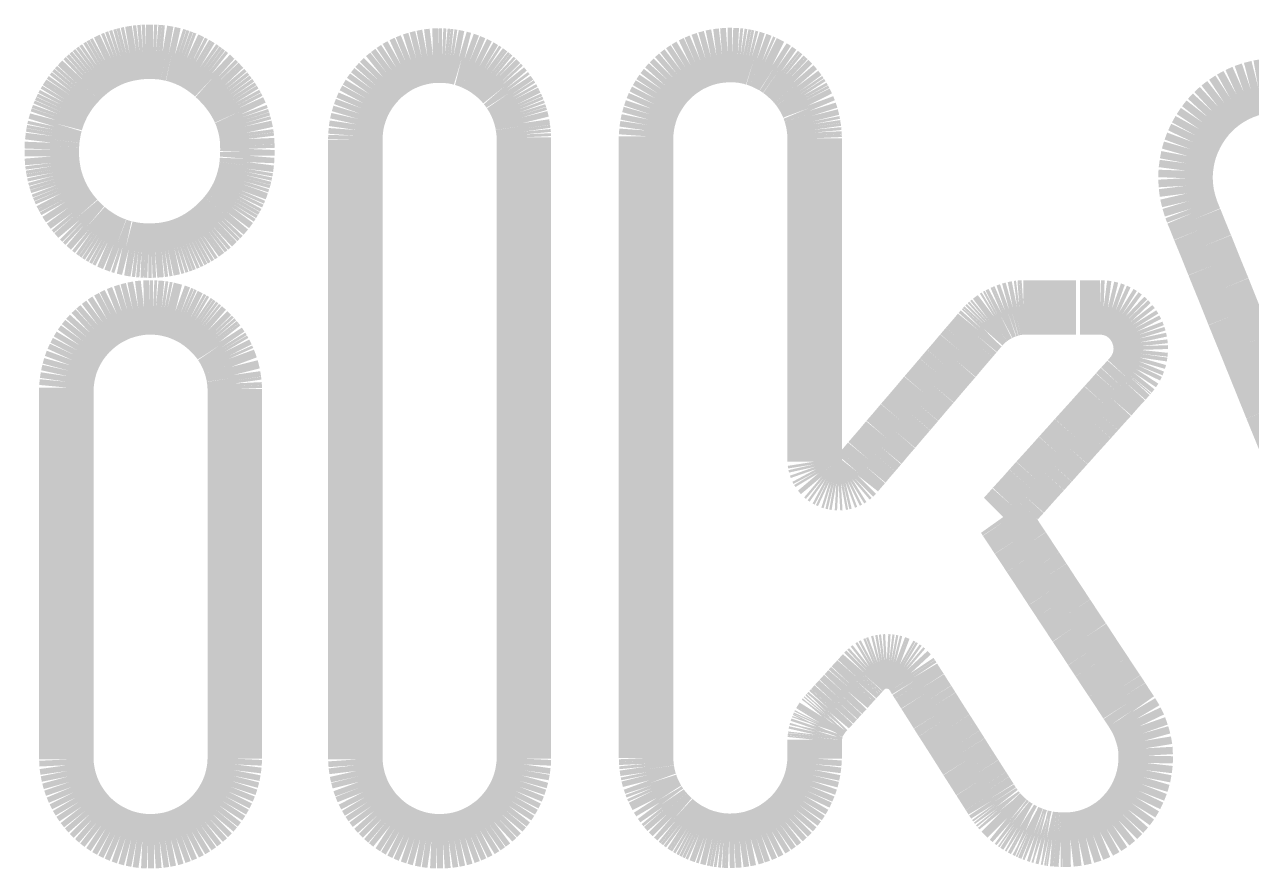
# Model space of a CAD drawing. Extents: x -3.1 to 72.3, y -97.3 to -26.1.
# Drawn here: x 34.05 to 36.339, y -88.451 to -86.877 of the extents above; entities that cross this region are included whole.
import ezdxf

# ---------------------------------------------------------------- set-up
doc = ezdxf.new("R2010")
doc.units = 0
doc.header["$MEASUREMENT"] = 0
doc.layers.add('BG_SILKSCREEN_TOP', color=2, linetype='CONTINUOUS')

msp = doc.modelspace()

# ---------------------------------------------------------------- linework, layer by layer
at = {"layer": 'BG_SILKSCREEN_TOP', "color": 140, "const_width": 0.1016}
for points in [[(34.21811, -86.9397), (34.21253, -86.94199)], [(34.2237, -86.93767), (34.21811, -86.9397)], [(34.22929, -86.93589), (34.2237, -86.93767)], [(34.23488, -86.93437), (34.22929, -86.93589)], [(34.24072, -86.93285), (34.23488, -86.93437)], [(34.24656, -86.93158), (34.24072, -86.93285)], [(34.25266, -86.93056), (34.24656, -86.93158)], [(34.25875, -86.92954), (34.25266, -86.93056)], [(34.26485, -86.92878), (34.25875, -86.92954)], [(34.2712, -86.92827), (34.26485, -86.92878)], [(34.2773, -86.92802), (34.2712, -86.92827)], [(34.2839, -86.92802), (34.2773, -86.92802)], [(34.29, -86.92802), (34.2839, -86.92802)], [(34.29584, -86.92827), (34.29, -86.92802)], [(34.30193, -86.92878), (34.29584, -86.92827)], [(34.30778, -86.92929), (34.30193, -86.92878)], [(34.31362, -86.93031), (34.30778, -86.92929)], [(34.31946, -86.93132), (34.31362, -86.93031)], [(34.32505, -86.93259), (34.31946, -86.93132)], [(34.33089, -86.93386), (34.32505, -86.93259)], [(34.33648, -86.93564), (34.33089, -86.93386)], [(34.34181, -86.93742), (34.33648, -86.93564)], [(34.3474, -86.93945), (34.34181, -86.93742)], [(34.35273, -86.94148), (34.3474, -86.93945)], [(34.35807, -86.94402), (34.35273, -86.94148)], [(34.78123, -86.94123), (34.77133, -86.94428)], [(34.79139, -86.93869), (34.78123, -86.94123)], [(34.80181, -86.93666), (34.79139, -86.93869)], [(34.81222, -86.93539), (34.80181, -86.93666)], [(34.82314, -86.93513), (34.81222, -86.93539)], [(34.82924, -86.93513), (34.82314, -86.93513)], [(34.83483, -86.93539), (34.82924, -86.93513)], [(34.84016, -86.93589), (34.83483, -86.93539)], [(34.84524, -86.9364), (34.84016, -86.93589)], [(34.85057, -86.93716), (34.84524, -86.9364)], [(34.85565, -86.93818), (34.85057, -86.93716)], [(34.86073, -86.9392), (34.85565, -86.93818)], [(34.86581, -86.94072), (34.86073, -86.9392)], [(34.87089, -86.94199), (34.86581, -86.94072)], [(35.32073, -86.94097), (35.31108, -86.94428)], [(35.33089, -86.93818), (35.32073, -86.94097)], [(35.34105, -86.93615), (35.33089, -86.93818)], [(35.35146, -86.93488), (35.34105, -86.93615)], [(35.36213, -86.93412), (35.35146, -86.93488)], [(35.37, -86.93412), (35.36213, -86.93412)], [(35.37534, -86.93437), (35.37, -86.93412)], [(35.38067, -86.93462), (35.37534, -86.93437)], [(35.38601, -86.93513), (35.38067, -86.93462)], [(35.39109, -86.93589), (35.38601, -86.93513)], [(35.39642, -86.93691), (35.39109, -86.93589)], [(35.4015, -86.93793), (35.39642, -86.93691)], [(35.40658, -86.9392), (35.4015, -86.93793)], [(35.41141, -86.94072), (35.40658, -86.9392)], [(35.41649, -86.94224), (35.41141, -86.94072)], [(34.17671, -86.96282), (34.17189, -86.96663)], [(34.18154, -86.95926), (34.17671, -86.96282)], [(34.18636, -86.95596), (34.18154, -86.95926)], [(34.19144, -86.95291), (34.18636, -86.95596)], [(34.19678, -86.94986), (34.19144, -86.95291)], [(34.20186, -86.94707), (34.19678, -86.94986)], [(34.20719, -86.94453), (34.20186, -86.94707)], [(34.21253, -86.94199), (34.20719, -86.94453)], [(34.3634, -86.94656), (34.35807, -86.94402)], [(34.36874, -86.94936), (34.3634, -86.94656)], [(34.37382, -86.9524), (34.36874, -86.94936)], [(34.3789, -86.95545), (34.37382, -86.9524)], [(34.38398, -86.95901), (34.3789, -86.95545)], [(34.3888, -86.96256), (34.38398, -86.95901)], [(34.39388, -86.96637), (34.3888, -86.96256)], [(34.73526, -86.96307), (34.72713, -86.96917)], [(34.74364, -86.95748), (34.73526, -86.96307)], [(34.75253, -86.9524), (34.74364, -86.95748)], [(34.76193, -86.94809), (34.75253, -86.9524)], [(34.77133, -86.94428), (34.76193, -86.94809)], [(34.87572, -86.94377), (34.87089, -86.94199)], [(34.88055, -86.94555), (34.87572, -86.94377)], [(34.88537, -86.94758), (34.88055, -86.94555)], [(34.8902, -86.94961), (34.88537, -86.94758)], [(34.89477, -86.9519), (34.8902, -86.94961)], [(34.89934, -86.95418), (34.89477, -86.9519)], [(34.90366, -86.95672), (34.89934, -86.95418)], [(34.90798, -86.95926), (34.90366, -86.95672)], [(34.9123, -86.96206), (34.90798, -86.95926)], [(34.91636, -86.9651), (34.9123, -86.96206)], [(35.27526, -86.96358), (35.26739, -86.96968)], [(35.28364, -86.95799), (35.27526, -86.96358)], [(35.29253, -86.95266), (35.28364, -86.95799)], [(35.30168, -86.94834), (35.29253, -86.95266)], [(35.31108, -86.94428), (35.30168, -86.94834)], [(35.42131, -86.94402), (35.41649, -86.94224)], [(35.42614, -86.9458), (35.42131, -86.94402)], [(35.43071, -86.94783), (35.42614, -86.9458)], [(35.43528, -86.95012), (35.43071, -86.94783)], [(35.43985, -86.9524), (35.43528, -86.95012)], [(35.44443, -86.95469), (35.43985, -86.9524)], [(35.44874, -86.95748), (35.44443, -86.95469)], [(35.45281, -86.96002), (35.44874, -86.95748)], [(35.45713, -86.96307), (35.45281, -86.96002)], [(35.46119, -86.96587), (35.45713, -86.96307)], [(34.1536, -86.98365), (34.14928, -86.98822)], [(34.15792, -86.97907), (34.1536, -86.98365)], [(34.16249, -86.97476), (34.15792, -86.97907)], [(34.16706, -86.97069), (34.16249, -86.97476)], [(34.17189, -86.96663), (34.16706, -86.97069)], [(34.39871, -86.97018), (34.39388, -86.96637)], [(34.40328, -86.9745), (34.39871, -86.97018)], [(34.40811, -86.97882), (34.40328, -86.9745)], [(34.41268, -86.98339), (34.40811, -86.97882)], [(34.41725, -86.98822), (34.41268, -86.98339)], [(34.71214, -86.98263), (34.70529, -86.99025)], [(34.71926, -86.97552), (34.71214, -86.98263)], [(34.72713, -86.96917), (34.71926, -86.97552)], [(34.92042, -86.96815), (34.91636, -86.9651)], [(34.92423, -86.9712), (34.92042, -86.96815)], [(34.9283, -86.9745), (34.92423, -86.9712)], [(34.93185, -86.9778), (34.9283, -86.9745)], [(34.93541, -86.98136), (34.93185, -86.9778)], [(34.93897, -86.98492), (34.93541, -86.98136)], [(34.94252, -86.98873), (34.93897, -86.98492)], [(35.25266, -86.98339), (35.2458, -86.99101)], [(35.25977, -86.97628), (35.25266, -86.98339)], [(35.26739, -86.96968), (35.25977, -86.97628)], [(35.465, -86.96891), (35.46119, -86.96587)], [(35.46906, -86.97222), (35.465, -86.96891)], [(35.47262, -86.97552), (35.46906, -86.97222)], [(35.47643, -86.97907), (35.47262, -86.97552)], [(35.47999, -86.98263), (35.47643, -86.97907)], [(35.48354, -86.98619), (35.47999, -86.98263)], [(35.48684, -86.99), (35.48354, -86.98619)], [(34.13379, -87.00752), (34.13048, -87.0126)], [(34.13734, -87.00244), (34.13379, -87.00752)], [(34.14115, -86.99762), (34.13734, -87.00244)], [(34.14522, -86.99279), (34.14115, -86.99762)], [(34.14928, -86.98822), (34.14522, -86.99279)], [(34.42157, -86.99279), (34.41725, -86.98822)], [(34.42589, -86.99787), (34.42157, -86.99279)], [(34.4297, -87.0027), (34.42589, -86.99787)], [(34.43351, -87.00778), (34.4297, -87.0027)], [(34.43706, -87.01286), (34.43351, -87.00778)], [(34.69309, -87.00625), (34.68776, -87.01514)], [(34.69894, -86.99812), (34.69309, -87.00625)], [(34.70529, -86.99025), (34.69894, -86.99812)], [(34.94557, -86.99254), (34.94252, -86.98873)], [(34.94887, -86.99635), (34.94557, -86.99254)], [(34.95192, -87.00041), (34.94887, -86.99635)], [(34.95471, -87.00473), (34.95192, -87.00041)], [(34.95751, -87.00879), (34.95471, -87.00473)], [(34.9603, -87.01311), (34.95751, -87.00879)], [(35.23411, -87.00727), (35.22878, -87.01616)], [(35.2397, -86.99889), (35.23411, -87.00727)], [(35.2458, -86.99101), (35.2397, -86.99889)], [(35.49015, -86.99381), (35.48684, -86.99)], [(35.49319, -86.99787), (35.49015, -86.99381)], [(35.49624, -87.00193), (35.49319, -86.99787)], [(35.49904, -87.006), (35.49624, -87.00193)], [(35.50183, -87.01032), (35.49904, -87.006)], [(35.50437, -87.01489), (35.50183, -87.01032)], [(36.31133, -87.00828), (36.29939, -87.01489)], [(36.32428, -87.00244), (36.31133, -87.00828)], [(36.33749, -86.99787), (36.32428, -87.00244)], [(36.35146, -86.99431), (36.33749, -86.99787)], [(36.36594, -86.99177), (36.35146, -86.99431)], [(36.38067, -86.9905), (36.36594, -86.99177)], [(36.39007, -86.9905), (36.38067, -86.9905)], [(34.12134, -87.0281), (34.1188, -87.03343)], [(34.12413, -87.02276), (34.12134, -87.0281)], [(34.12718, -87.01768), (34.12413, -87.02276)], [(34.13048, -87.0126), (34.12718, -87.01768)], [(34.44036, -87.01794), (34.43706, -87.01286)], [(34.44367, -87.02327), (34.44036, -87.01794)], [(34.44646, -87.02835), (34.44367, -87.02327)], [(34.44925, -87.03368), (34.44646, -87.02835)], [(34.68293, -87.02403), (34.67887, -87.03343)], [(34.68776, -87.01514), (34.68293, -87.02403)], [(34.96284, -87.01768), (34.9603, -87.01311)], [(34.96513, -87.02225), (34.96284, -87.01768)], [(34.96741, -87.02683), (34.96513, -87.02225)], [(34.96945, -87.0314), (34.96741, -87.02683)], [(34.97148, -87.03622), (34.96945, -87.0314)], [(35.22421, -87.02505), (35.22014, -87.03445)], [(35.22878, -87.01616), (35.22421, -87.02505)], [(35.50666, -87.01921), (35.50437, -87.01489)], [(35.50894, -87.02378), (35.50666, -87.01921)], [(35.51123, -87.02835), (35.50894, -87.02378)], [(35.51301, -87.03318), (35.51123, -87.02835)], [(35.51504, -87.038), (35.51301, -87.03318)], [(36.27704, -87.03089), (36.26688, -87.04029)], [(36.28771, -87.02251), (36.27704, -87.03089)], [(36.29939, -87.01489), (36.28771, -87.02251)], [(34.10991, -87.05578), (34.10839, -87.06162)], [(34.11194, -87.04994), (34.10991, -87.05578)], [(34.11397, -87.04435), (34.11194, -87.04994)], [(34.11626, -87.03902), (34.11397, -87.04435)], [(34.1188, -87.03343), (34.11626, -87.03902)], [(34.45179, -87.03927), (34.44925, -87.03368)], [(34.45433, -87.04461), (34.45179, -87.03927)], [(34.45637, -87.05019), (34.45433, -87.04461)], [(34.45814, -87.05578), (34.45637, -87.05019)], [(34.45992, -87.06162), (34.45814, -87.05578)], [(34.67227, -87.05324), (34.66998, -87.0634)], [(34.67531, -87.04308), (34.67227, -87.05324)], [(34.67887, -87.03343), (34.67531, -87.04308)], [(34.97326, -87.04105), (34.97148, -87.03622)], [(34.97478, -87.04588), (34.97326, -87.04105)], [(34.9763, -87.05096), (34.97478, -87.04588)], [(34.97757, -87.05604), (34.9763, -87.05096)], [(34.97884, -87.06112), (34.97757, -87.05604)], [(35.21405, -87.05426), (35.21202, -87.06442)], [(35.21684, -87.04435), (35.21405, -87.05426)], [(35.22014, -87.03445), (35.21684, -87.04435)], [(35.51656, -87.04283), (35.51504, -87.038)], [(35.51809, -87.04765), (35.51656, -87.04283)], [(35.51936, -87.05273), (35.51809, -87.04765)], [(35.52063, -87.05781), (35.51936, -87.05273)], [(36.25773, -87.05019), (36.24935, -87.06086)], [(36.26688, -87.04029), (36.25773, -87.05019)], [(34.10534, -87.07331), (34.10432, -87.07915)], [(34.10661, -87.06747), (34.10534, -87.07331)], [(34.10839, -87.06162), (34.10661, -87.06747)], [(34.46145, -87.06721), (34.45992, -87.06162)], [(34.46272, -87.07305), (34.46145, -87.06721)], [(34.46399, -87.0789), (34.46272, -87.07305)], [(34.46475, -87.08474), (34.46399, -87.0789)], [(34.66846, -87.07382), (34.66769, -87.08448)], [(34.66998, -87.0634), (34.66846, -87.07382)], [(34.97961, -87.06645), (34.97884, -87.06112)], [(34.98037, -87.07153), (34.97961, -87.06645)], [(34.98113, -87.07686), (34.98037, -87.07153)], [(34.98164, -87.0822), (34.98113, -87.07686)], [(35.21049, -87.07483), (35.20973, -87.0855)], [(35.21202, -87.06442), (35.21049, -87.07483)], [(35.52164, -87.06289), (35.52063, -87.05781)], [(35.5224, -87.06797), (35.52164, -87.06289)], [(35.52317, -87.07331), (35.5224, -87.06797)], [(35.52367, -87.07864), (35.52317, -87.07331)], [(35.52393, -87.08398), (35.52367, -87.07864)], [(36.24173, -87.07229), (36.23513, -87.08423)], [(36.24935, -87.06086), (36.24173, -87.07229)], [(34.10178, -87.09769), (34.10153, -87.10404)], [(34.10254, -87.0916), (34.10178, -87.09769)], [(34.10331, -87.08525), (34.10254, -87.0916)], [(34.10432, -87.07915), (34.10331, -87.08525)], [(34.46551, -87.09083), (34.46475, -87.08474)], [(34.46576, -87.09668), (34.46551, -87.09083)], [(34.46602, -87.10277), (34.46576, -87.09668)], [(34.66769, -87.08448), (34.66744, -87.09261)], [(34.66744, -87.09261), (34.66744, -87.10201)], [(34.66744, -87.10201), (34.66744, -87.12182)], [(34.98189, -87.08753), (34.98164, -87.0822)], [(34.98189, -87.09236), (34.98189, -87.08753)], [(34.98189, -87.09998), (34.98189, -87.09236)], [(34.98189, -87.11852), (34.98189, -87.09998)], [(35.20973, -87.0855), (35.20973, -87.09261)], [(35.20973, -87.09261), (35.20973, -87.10379)], [(35.52418, -87.08931), (35.52393, -87.08398)], [(35.52418, -87.09261), (35.52418, -87.08931)], [(35.52418, -87.09947), (35.52418, -87.09261)], [(35.52418, -87.11166), (35.52418, -87.09947)], [(36.22929, -87.09642), (36.22446, -87.10938)], [(36.23513, -87.08423), (36.22929, -87.09642)], [(34.10153, -87.10404), (34.10127, -87.11039)], [(34.10127, -87.11039), (34.10127, -87.11674)], [(34.10127, -87.11674), (34.10127, -87.12309)], [(34.10127, -87.12309), (34.10178, -87.12919)], [(34.46551, -87.12766), (34.46602, -87.12157)], [(34.46627, -87.10912), (34.46602, -87.10277)], [(34.46602, -87.11522), (34.46627, -87.10912)], [(34.46602, -87.12157), (34.46602, -87.11522)], [(34.66744, -87.12182), (34.66744, -87.15179)], [(34.98189, -87.14697), (34.98189, -87.11852)], [(35.20973, -87.10379), (35.20973, -87.12563)], [(35.52418, -87.12868), (35.52418, -87.11166)], [(36.22065, -87.12258), (36.21811, -87.13605)], [(36.22446, -87.10938), (36.22065, -87.12258)], [(34.10178, -87.12919), (34.10229, -87.13528)], [(34.10229, -87.13528), (34.10305, -87.14138)], [(34.10305, -87.14138), (34.10407, -87.14748)], [(34.10407, -87.14748), (34.10508, -87.15332)], [(34.46272, -87.15179), (34.46373, -87.14595)], [(34.46373, -87.14595), (34.46449, -87.13986)], [(34.46449, -87.13986), (34.46526, -87.13376)], [(34.46526, -87.13376), (34.46551, -87.12766)], [(34.98189, -87.18431), (34.98189, -87.14697)], [(35.20973, -87.12563), (35.20973, -87.15687)], [(35.52418, -87.15002), (35.52418, -87.12868)], [(36.21811, -87.13605), (36.21633, -87.14976)], [(34.10508, -87.15332), (34.10635, -87.15916)], [(34.10635, -87.15916), (34.10788, -87.16475)], [(34.10788, -87.16475), (34.10966, -87.17059)], [(34.10966, -87.17059), (34.11143, -87.17618)], [(34.45662, -87.17465), (34.4584, -87.16907)], [(34.4584, -87.16907), (34.45992, -87.16348)], [(34.45992, -87.16348), (34.46145, -87.15764)], [(34.46145, -87.15764), (34.46272, -87.15179)], [(34.66744, -87.15179), (34.66744, -87.1904)], [(35.20973, -87.15687), (35.20973, -87.19675)], [(35.52418, -87.17542), (35.52418, -87.15002)], [(36.21633, -87.14976), (36.21582, -87.16373)], [(36.21582, -87.16373), (36.21659, -87.17796)], [(34.11143, -87.17618), (34.11347, -87.18151)], [(34.11347, -87.18151), (34.11575, -87.1871)], [(34.11575, -87.1871), (34.11804, -87.19243)], [(34.11804, -87.19243), (34.12083, -87.19777)], [(34.44773, -87.1965), (34.45027, -87.19116)], [(34.45027, -87.19116), (34.45256, -87.18583)], [(34.45256, -87.18583), (34.45459, -87.18024)], [(34.45459, -87.18024), (34.45662, -87.17465)], [(34.66744, -87.1904), (34.66744, -87.23663)], [(34.98189, -87.22952), (34.98189, -87.18431)], [(35.52418, -87.20386), (35.52418, -87.17542)], [(36.21659, -87.17796), (36.21836, -87.19218)], [(36.21836, -87.19218), (36.22167, -87.2064)], [(34.12083, -87.19777), (34.12363, -87.2031)], [(34.12363, -87.2031), (34.12642, -87.20818)], [(34.12642, -87.20818), (34.12972, -87.21326)], [(34.12972, -87.21326), (34.13302, -87.21834)], [(34.43554, -87.21707), (34.43884, -87.21199)], [(34.43884, -87.21199), (34.44189, -87.20691)], [(34.44189, -87.20691), (34.44494, -87.20158)], [(34.44494, -87.20158), (34.44773, -87.1965)], [(35.20973, -87.19675), (35.20973, -87.24425)], [(35.52418, -87.23511), (35.52418, -87.20386)], [(36.22167, -87.2064), (36.22598, -87.22063)], [(34.13302, -87.21834), (34.13658, -87.22317)], [(34.13658, -87.22317), (34.14014, -87.22799)], [(34.14014, -87.22799), (34.1442, -87.23282)], [(34.1442, -87.23282), (34.14826, -87.23739)], [(34.14826, -87.23739), (34.15233, -87.24222)], [(34.41598, -87.24095), (34.4203, -87.23638)], [(34.4203, -87.23638), (34.42436, -87.23155)], [(34.42436, -87.23155), (34.42843, -87.22672)], [(34.42843, -87.22672), (34.43198, -87.2219)], [(34.43198, -87.2219), (34.43554, -87.21707)], [(34.66744, -87.23663), (34.66744, -87.28972)], [(34.98189, -87.28184), (34.98189, -87.22952)], [(35.52418, -87.26889), (35.52418, -87.23511)], [(36.22598, -87.22063), (36.22903, -87.22876)], [(36.22903, -87.22876), (36.2336, -87.23968)], [(34.15233, -87.24222), (34.1569, -87.24679)], [(34.1569, -87.24679), (34.16147, -87.25111)], [(34.16147, -87.25111), (34.1663, -87.25517)], [(34.1663, -87.25517), (34.17087, -87.25924)], [(34.17087, -87.25924), (34.1757, -87.26305)], [(34.38779, -87.26559), (34.39261, -87.26203)], [(34.39261, -87.26203), (34.39744, -87.25822)], [(34.39744, -87.25822), (34.40226, -87.25416)], [(34.40226, -87.25416), (34.40684, -87.24984)], [(34.40684, -87.24984), (34.41141, -87.24552)], [(34.41141, -87.24552), (34.41598, -87.24095)], [(35.20973, -87.24425), (35.20973, -87.2981)], [(36.2336, -87.23968), (36.24173, -87.26)], [(36.24173, -87.26), (36.25367, -87.28895)], [(34.1757, -87.26305), (34.18078, -87.2666)], [(34.18078, -87.2666), (34.1856, -87.2699)], [(34.1856, -87.2699), (34.19068, -87.27321)], [(34.19068, -87.27321), (34.19576, -87.27625)], [(34.19576, -87.27625), (34.20084, -87.27905)], [(34.20084, -87.27905), (34.20618, -87.28184)], [(34.20618, -87.28184), (34.21151, -87.28413)], [(34.21151, -87.28413), (34.21684, -87.28641)], [(34.35172, -87.28591), (34.35705, -87.28362)], [(34.35705, -87.28362), (34.36239, -87.28108)], [(34.36239, -87.28108), (34.36772, -87.27829)], [(34.36772, -87.27829), (34.3728, -87.27549)], [(34.3728, -87.27549), (34.37788, -87.27244)], [(34.37788, -87.27244), (34.38296, -87.26914)], [(34.38296, -87.26914), (34.38779, -87.26559)], [(34.98189, -87.34001), (34.98189, -87.28184)], [(35.52418, -87.30419), (35.52418, -87.26889)], [(34.21684, -87.28641), (34.22243, -87.28845)], [(34.22243, -87.28845), (34.22777, -87.29048)], [(34.22777, -87.29048), (34.23335, -87.29226)], [(34.23335, -87.29226), (34.2392, -87.29353)], [(34.2392, -87.29353), (34.24504, -87.29505)], [(34.24504, -87.29505), (34.25088, -87.29607)], [(34.25088, -87.29607), (34.25672, -87.29708)], [(34.25672, -87.29708), (34.26282, -87.29784)], [(34.26282, -87.29784), (34.26891, -87.29835)], [(34.26891, -87.29835), (34.27501, -87.29861)], [(34.27501, -87.29861), (34.28136, -87.29886)], [(34.28136, -87.29886), (34.28746, -87.29886)], [(34.28746, -87.29886), (34.29381, -87.29861)], [(34.29381, -87.29861), (34.2999, -87.2981)], [(34.2999, -87.2981), (34.306, -87.29759)], [(34.306, -87.29759), (34.31209, -87.29683)], [(34.31209, -87.29683), (34.31794, -87.29581)], [(34.31794, -87.29581), (34.32378, -87.29454)], [(34.32378, -87.29454), (34.32962, -87.29327)], [(34.32962, -87.29327), (34.33521, -87.29175)], [(34.33521, -87.29175), (34.3408, -87.28997)], [(34.3408, -87.28997), (34.34638, -87.28794)], [(34.34638, -87.28794), (34.35172, -87.28591)], [(34.66744, -87.28972), (34.66744, -87.34864)], [(35.20973, -87.2981), (35.20973, -87.35779)], [(35.52418, -87.34052), (35.52418, -87.30419)], [(36.25367, -87.28895), (36.2684, -87.32578)], [(36.2684, -87.32578), (36.28618, -87.36922)], [(34.66744, -87.34864), (34.66744, -87.4124)], [(34.98189, -87.403), (34.98189, -87.34001)], [(35.52418, -87.37785), (35.52418, -87.34052)], [(35.20973, -87.35779), (35.20973, -87.42154)], [(36.28618, -87.36922), (36.30599, -87.41875)], [(35.52418, -87.41519), (35.52418, -87.37785)], [(34.21354, -87.4223), (34.20465, -87.42713)], [(34.22269, -87.41773), (34.21354, -87.4223)], [(34.23234, -87.41392), (34.22269, -87.41773)], [(34.24224, -87.41087), (34.23234, -87.41392)], [(34.25215, -87.40833), (34.24224, -87.41087)], [(34.26256, -87.4063), (34.25215, -87.40833)], [(34.27323, -87.40503), (34.26256, -87.4063)], [(34.2839, -87.40478), (34.27323, -87.40503)], [(34.29025, -87.40478), (34.2839, -87.40478)], [(34.29558, -87.40503), (34.29025, -87.40478)], [(34.30092, -87.40554), (34.29558, -87.40503)], [(34.30625, -87.40605), (34.30092, -87.40554)], [(34.31159, -87.40681), (34.30625, -87.40605)], [(34.31667, -87.40783), (34.31159, -87.40681)], [(34.32175, -87.4091), (34.31667, -87.40783)], [(34.32683, -87.41037), (34.32175, -87.4091)], [(34.33191, -87.41164), (34.32683, -87.41037)], [(34.33673, -87.41341), (34.33191, -87.41164)], [(34.34156, -87.41519), (34.33673, -87.41341)], [(34.34638, -87.41722), (34.34156, -87.41519)], [(34.35096, -87.41926), (34.34638, -87.41722)], [(34.35553, -87.42154), (34.35096, -87.41926)], [(34.3601, -87.42383), (34.35553, -87.42154)], [(34.66744, -87.4124), (34.66744, -87.47945)], [(34.98189, -87.4698), (34.98189, -87.403)], [(35.20973, -87.42154), (35.20973, -87.48911)], [(35.52418, -87.45228), (35.52418, -87.41519)], [(35.85895, -87.4223), (35.85591, -87.42459)], [(35.86226, -87.42027), (35.85895, -87.4223)], [(35.86556, -87.41849), (35.86226, -87.42027)], [(35.86911, -87.41672), (35.86556, -87.41849)], [(35.87242, -87.41494), (35.86911, -87.41672)], [(35.87597, -87.41341), (35.87242, -87.41494)], [(35.87953, -87.41189), (35.87597, -87.41341)], [(35.88334, -87.41062), (35.87953, -87.41189)], [(35.88689, -87.40935), (35.88334, -87.41062)], [(35.8907, -87.40833), (35.88689, -87.40935)], [(35.88893, -87.41011), (35.8874, -87.40808)], [(35.89426, -87.40732), (35.8907, -87.40833)], [(35.89807, -87.40656), (35.89426, -87.40732)], [(35.90188, -87.40579), (35.89807, -87.40656)], [(35.90594, -87.40529), (35.90188, -87.40579)], [(35.90975, -87.40503), (35.90594, -87.40529)], [(35.91356, -87.40478), (35.90975, -87.40503)], [(35.91737, -87.40478), (35.91356, -87.40478)], [(35.91864, -87.40478), (35.91737, -87.40478)], [(35.92042, -87.40478), (35.91864, -87.40478)], [(35.92347, -87.40478), (35.92042, -87.40478)], [(35.92753, -87.40478), (35.92347, -87.40478)], [(35.93261, -87.40478), (35.92753, -87.40478)], [(35.93871, -87.40478), (35.93261, -87.40478)], [(35.94531, -87.40478), (35.93871, -87.40478)], [(35.95268, -87.40478), (35.94531, -87.40478)], [(35.96055, -87.40478), (35.95268, -87.40478)], [(35.96868, -87.40478), (35.96055, -87.40478)], [(35.97732, -87.40478), (35.96868, -87.40478)], [(35.98595, -87.40478), (35.97732, -87.40478)], [(35.99459, -87.40478), (35.98595, -87.40478)], [(36.00297, -87.40478), (35.99459, -87.40478)], [(36.01135, -87.40478), (36.00297, -87.40478)], [(36.02685, -87.40478), (36.01923, -87.40478)], [(36.03371, -87.40478), (36.02685, -87.40478)], [(36.04006, -87.40478), (36.03371, -87.40478)], [(36.04539, -87.40478), (36.04006, -87.40478)], [(36.04971, -87.40478), (36.04539, -87.40478)], [(36.05326, -87.40478), (36.04971, -87.40478)], [(36.0553, -87.40478), (36.05326, -87.40478)], [(36.05631, -87.40478), (36.0553, -87.40478)], [(36.06317, -87.40503), (36.05631, -87.40478)], [(36.07104, -87.40605), (36.06317, -87.40503)], [(36.07841, -87.40783), (36.07104, -87.40605)], [(36.08552, -87.41037), (36.07841, -87.40783)], [(36.09213, -87.41341), (36.08552, -87.41037)], [(36.09822, -87.41722), (36.09213, -87.41341)], [(36.10406, -87.42154), (36.09822, -87.41722)], [(36.10914, -87.42637), (36.10406, -87.42154)], [(36.30599, -87.41875), (36.32809, -87.47285)], [(34.18789, -87.43881), (34.18027, -87.44542)], [(34.19602, -87.43272), (34.18789, -87.43881)], [(34.20465, -87.42713), (34.19602, -87.43272)], [(34.36467, -87.42637), (34.3601, -87.42383)], [(34.36899, -87.42891), (34.36467, -87.42637)], [(34.37305, -87.4317), (34.36899, -87.42891)], [(34.37737, -87.43475), (34.37305, -87.4317)], [(34.38144, -87.4378), (34.37737, -87.43475)], [(34.38525, -87.44085), (34.38144, -87.4378)], [(34.38906, -87.44415), (34.38525, -87.44085)], [(34.39287, -87.44745), (34.38906, -87.44415)], [(35.83482, -87.44389), (35.83076, -87.44847)], [(35.8366, -87.44212), (35.83482, -87.44389)], [(35.83863, -87.43983), (35.8366, -87.44212)], [(35.84117, -87.43704), (35.83863, -87.43983)], [(35.84397, -87.43424), (35.84117, -87.43704)], [(35.84676, -87.4317), (35.84397, -87.43424)], [(35.84981, -87.42916), (35.84676, -87.4317)], [(35.85286, -87.42688), (35.84981, -87.42916)], [(35.85591, -87.42459), (35.85286, -87.42688)], [(36.11397, -87.43145), (36.10914, -87.42637)], [(36.11829, -87.43704), (36.11397, -87.43145)], [(36.1221, -87.44313), (36.11829, -87.43704)], [(36.1254, -87.44948), (36.1221, -87.44313)], [(34.15969, -87.46777), (34.15385, -87.4759)], [(34.16604, -87.4599), (34.15969, -87.46777)], [(34.1729, -87.45228), (34.16604, -87.4599)], [(34.18027, -87.44542), (34.1729, -87.45228)], [(34.39642, -87.45101), (34.39287, -87.44745)], [(34.39998, -87.45456), (34.39642, -87.45101)], [(34.40353, -87.45837), (34.39998, -87.45456)], [(34.40684, -87.46218), (34.40353, -87.45837)], [(34.41014, -87.46625), (34.40684, -87.46218)], [(34.41319, -87.47006), (34.41014, -87.46625)], [(35.52418, -87.48834), (35.52418, -87.45228)], [(35.8173, -87.46447), (35.8079, -87.47539)], [(35.82492, -87.45558), (35.8173, -87.46447)], [(35.83076, -87.44847), (35.82492, -87.45558)], [(36.12794, -87.45609), (36.1254, -87.44948)], [(36.12997, -87.46269), (36.12794, -87.45609)], [(36.1315, -87.4698), (36.12997, -87.46269)], [(34.14852, -87.48479), (34.14395, -87.49368)], [(34.15385, -87.4759), (34.14852, -87.48479)], [(34.41598, -87.47437), (34.41319, -87.47006)], [(34.41877, -87.47844), (34.41598, -87.47437)], [(34.42157, -87.48301), (34.41877, -87.47844)], [(34.42411, -87.48733), (34.42157, -87.48301)], [(34.42639, -87.4919), (34.42411, -87.48733)], [(34.66744, -87.47945), (34.66744, -87.54956)], [(34.98189, -87.5394), (34.98189, -87.4698)], [(35.20973, -87.48911), (35.20973, -87.55921)], [(35.52418, -87.52314), (35.52418, -87.48834)], [(35.79723, -87.48784), (35.78555, -87.50181)], [(35.8079, -87.47539), (35.79723, -87.48784)], [(36.13226, -87.47691), (36.1315, -87.4698)], [(36.13175, -87.49114), (36.13251, -87.48403)], [(36.13251, -87.48403), (36.13226, -87.47691)], [(36.32809, -87.47285), (36.35171, -87.53127)], [(34.13607, -87.51273), (34.13328, -87.52289)], [(34.13963, -87.50308), (34.13607, -87.51273)], [(34.14395, -87.49368), (34.13963, -87.50308)], [(34.42868, -87.49647), (34.42639, -87.4919)], [(34.43071, -87.50104), (34.42868, -87.49647)], [(34.43249, -87.50587), (34.43071, -87.50104)], [(34.43427, -87.5107), (34.43249, -87.50587)], [(34.43605, -87.51552), (34.43427, -87.5107)], [(35.78555, -87.50181), (35.77259, -87.51679)], [(36.12261, -87.51908), (36.12591, -87.51222)], [(36.12591, -87.51222), (36.1287, -87.50536)], [(36.1287, -87.50536), (36.13073, -87.49825)], [(36.13073, -87.49825), (36.13175, -87.49114)], [(34.13099, -87.53305), (34.12947, -87.54346)], [(34.13328, -87.52289), (34.13099, -87.53305)], [(34.43732, -87.5206), (34.43605, -87.51552)], [(34.43859, -87.52568), (34.43732, -87.5206)], [(34.43986, -87.53076), (34.43859, -87.52568)], [(34.44062, -87.5361), (34.43986, -87.53076)], [(34.44138, -87.54118), (34.44062, -87.5361)], [(35.52418, -87.55616), (35.52418, -87.52314)], [(35.75888, -87.53279), (35.74491, -87.5493)], [(35.77259, -87.51679), (35.75888, -87.53279)], [(36.10838, -87.53737), (36.11168, -87.53381)], [(36.11168, -87.53381), (36.11321, -87.53203)], [(36.11321, -87.53203), (36.11829, -87.52568)], [(36.11829, -87.52568), (36.12261, -87.51908)], [(36.35171, -87.53127), (36.37661, -87.59299)], [(34.12947, -87.54346), (34.12845, -87.55413)], [(34.12845, -87.55413), (34.12845, -87.56226)], [(34.44214, -87.54651), (34.44138, -87.54118)], [(34.4424, -87.55184), (34.44214, -87.54651)], [(34.44265, -87.55718), (34.4424, -87.55184)], [(34.44265, -87.562), (34.44265, -87.55718)], [(34.66744, -87.54956), (34.66744, -87.62119)], [(34.98189, -87.61103), (34.98189, -87.5394)], [(35.20973, -87.55921), (35.20973, -87.63058)], [(35.52418, -87.58639), (35.52418, -87.55616)], [(35.74491, -87.5493), (35.73018, -87.56632)], [(36.08679, -87.56124), (36.09568, -87.55134)], [(36.09568, -87.55134), (36.10305, -87.54346)], [(36.10305, -87.54346), (36.10838, -87.53737)], [(34.12845, -87.56226), (34.12845, -87.56759)], [(34.12845, -87.56759), (34.12845, -87.57953)], [(34.12845, -87.57953), (34.12845, -87.59706)], [(34.44265, -87.56632), (34.44265, -87.562)], [(34.44265, -87.5775), (34.44265, -87.56632)], [(34.44265, -87.59426), (34.44265, -87.5775)], [(35.73018, -87.56632), (35.7157, -87.58359)], [(36.06495, -87.58563), (36.07663, -87.57293)], [(36.07663, -87.57293), (36.08679, -87.56124)], [(34.12845, -87.59706), (34.12845, -87.61992)], [(34.44265, -87.61636), (34.44265, -87.59426)], [(35.52418, -87.61382), (35.52418, -87.58639)], [(35.70097, -87.60087), (35.68649, -87.61763)], [(35.7157, -87.58359), (35.70097, -87.60087)], [(36.03879, -87.61484), (36.05225, -87.59985)], [(36.05225, -87.59985), (36.06495, -87.58563)], [(36.37661, -87.59299), (36.40251, -87.65649)], [(34.12845, -87.61992), (34.12845, -87.64735)], [(34.44265, -87.64328), (34.44265, -87.61636)], [(34.66744, -87.62119), (34.66744, -87.69358)], [(34.98189, -87.68316), (34.98189, -87.61103)], [(35.52418, -87.63795), (35.52418, -87.61382)], [(35.68649, -87.61763), (35.67277, -87.63389)], [(36.02456, -87.63058), (36.03879, -87.61484)], [(34.12845, -87.64735), (34.12845, -87.67884)], [(34.44265, -87.67402), (34.44265, -87.64328)], [(35.20973, -87.63058), (35.20973, -87.70272)], [(35.52418, -87.65802), (35.52418, -87.63795)], [(35.65931, -87.64938), (35.64712, -87.66411)], [(35.67277, -87.63389), (35.65931, -87.64938)], [(35.99535, -87.6631), (36.01008, -87.64659)], [(36.01008, -87.64659), (36.02456, -87.63058)], [(34.44265, -87.70856), (34.44265, -87.67402)], [(35.52418, -87.67326), (35.52418, -87.65802)], [(35.52418, -87.68367), (35.52418, -87.67326)], [(35.64712, -87.66411), (35.63569, -87.67732)], [(35.98037, -87.67961), (35.99535, -87.6631)], [(34.12845, -87.67884), (34.12845, -87.71364)], [(34.66744, -87.69358), (34.66744, -87.76546)], [(34.98189, -87.7553), (34.98189, -87.68316)], [(35.52418, -87.6885), (35.52418, -87.68367)], [(35.52418, -87.69231), (35.52418, -87.6885)], [(35.52494, -87.69713), (35.52418, -87.69231)], [(35.62553, -87.689), (35.61715, -87.69916)], [(35.63569, -87.67732), (35.62553, -87.689)], [(35.95166, -87.71161), (35.96589, -87.69586)], [(35.96589, -87.69586), (35.98037, -87.67961)], [(34.12845, -87.71364), (34.12845, -87.75123)], [(34.44265, -87.7459), (34.44265, -87.70856)], [(35.20973, -87.70272), (35.20973, -87.77409)], [(35.52596, -87.7017), (35.52494, -87.69713)], [(35.52748, -87.70602), (35.52596, -87.7017)], [(35.52952, -87.70983), (35.52748, -87.70602)], [(35.5318, -87.71364), (35.52952, -87.70983)], [(35.5346, -87.71694), (35.5318, -87.71364)], [(35.53739, -87.72025), (35.5346, -87.71694)], [(35.60089, -87.71796), (35.59733, -87.72152)], [(35.60241, -87.71644), (35.60089, -87.71796)], [(35.60521, -87.71288), (35.60241, -87.71644)], [(35.61029, -87.70704), (35.60521, -87.71288)], [(35.61715, -87.69916), (35.61029, -87.70704)], [(35.93795, -87.7266), (35.95166, -87.71161)], [(35.54069, -87.72304), (35.53739, -87.72025)], [(35.54425, -87.72558), (35.54069, -87.72304)], [(35.54806, -87.72761), (35.54425, -87.72558)], [(35.55187, -87.72939), (35.54806, -87.72761)], [(35.55593, -87.73066), (35.55187, -87.72939)], [(35.56025, -87.73168), (35.55593, -87.73066)], [(35.56457, -87.73244), (35.56025, -87.73168)], [(35.56889, -87.73269), (35.56457, -87.73244)], [(35.5732, -87.73244), (35.56889, -87.73269)], [(35.57727, -87.73168), (35.5732, -87.73244)], [(35.58159, -87.73066), (35.57727, -87.73168)], [(35.58565, -87.72914), (35.58159, -87.73066)], [(35.58971, -87.7271), (35.58565, -87.72914)], [(35.59378, -87.72456), (35.58971, -87.7271)], [(35.59733, -87.72152), (35.59378, -87.72456)], [(35.91356, -87.75403), (35.92525, -87.74082)], [(35.92525, -87.74082), (35.93795, -87.7266)], [(34.12845, -87.75123), (34.12845, -87.79111)], [(34.44265, -87.78527), (34.44265, -87.7459)], [(34.66744, -87.76546), (34.66744, -87.83607)], [(34.98189, -87.82616), (34.98189, -87.7553)], [(35.9029, -87.76571), (35.91356, -87.75403)], [(34.44265, -87.82667), (34.44265, -87.78527)], [(35.20973, -87.77409), (35.20973, -87.8442)], [(35.8808, -87.79035), (35.88639, -87.784)], [(35.88639, -87.784), (35.89375, -87.77562)], [(35.89375, -87.77562), (35.9029, -87.76571)], [(34.12845, -87.79111), (34.12845, -87.83251)], [(35.87572, -87.79568), (35.87724, -87.79416)], [(35.87699, -87.79746), (35.87572, -87.79568)], [(35.88029, -87.80254), (35.87699, -87.79746)], [(35.87724, -87.79416), (35.8808, -87.79035)], [(35.88588, -87.81092), (35.88029, -87.80254)], [(35.89324, -87.8221), (35.88588, -87.81092)], [(34.12845, -87.83251), (34.12845, -87.87493)], [(34.44265, -87.86884), (34.44265, -87.82667)], [(34.98189, -87.89474), (34.98189, -87.82616)], [(35.90239, -87.83607), (35.89324, -87.8221)], [(34.66744, -87.83607), (34.66744, -87.90414)], [(35.20973, -87.8442), (35.20973, -87.91176)], [(35.91306, -87.85207), (35.90239, -87.83607)], [(35.92474, -87.86985), (35.91306, -87.85207)], [(34.12845, -87.87493), (34.12845, -87.91786)], [(34.44265, -87.91176), (34.44265, -87.86884)], [(35.93769, -87.88941), (35.92474, -87.86985)], [(34.98189, -87.96002), (34.98189, -87.89474)], [(35.95141, -87.91024), (35.93769, -87.88941)], [(34.12845, -87.91786), (34.12845, -87.96053)], [(34.44265, -87.95443), (34.44265, -87.91176)], [(34.66744, -87.90414), (34.66744, -87.96891)], [(35.20973, -87.91176), (35.20973, -87.97577)], [(35.96563, -87.93208), (35.95141, -87.91024)], [(35.98037, -87.95443), (35.96563, -87.93208)], [(34.12845, -87.96053), (34.12845, -88.00219)], [(34.44265, -87.99634), (34.44265, -87.95443)], [(34.66744, -87.96891), (34.66744, -88.02936)], [(34.98189, -88.02098), (34.98189, -87.96002)], [(35.99535, -87.97704), (35.98037, -87.95443)], [(35.20973, -87.97577), (35.20973, -88.03521)], [(36.01034, -87.9999), (35.99535, -87.97704)], [(34.12845, -88.00219), (34.12845, -88.04257)], [(34.44265, -88.03698), (34.44265, -87.99634)], [(36.02532, -88.02225), (36.01034, -87.9999)], [(34.44265, -88.07559), (34.44265, -88.03698)], [(34.66744, -88.02936), (34.66744, -88.08423)], [(34.98189, -88.07661), (34.98189, -88.02098)], [(35.20973, -88.03521), (35.20973, -88.08905)], [(36.03955, -88.0441), (36.02532, -88.02225)], [(34.12845, -88.04257), (34.12845, -88.08093)], [(36.05326, -88.06492), (36.03955, -88.0441)], [(34.12845, -88.08093), (34.12845, -88.11649)], [(34.44265, -88.11166), (34.44265, -88.07559)], [(34.66744, -88.08423), (34.66744, -88.13249)], [(34.98189, -88.12614), (34.98189, -88.07661)], [(35.61334, -88.08677), (35.61511, -88.08474)], [(35.61511, -88.08474), (35.61638, -88.08347)], [(35.61638, -88.08347), (35.61689, -88.08296)], [(35.61689, -88.08296), (35.61943, -88.08042)], [(35.61943, -88.08042), (35.62273, -88.07737)], [(35.62273, -88.07737), (35.62629, -88.07458)], [(35.62629, -88.07458), (35.6301, -88.07229)], [(35.6301, -88.07229), (35.63391, -88.07026)], [(35.63391, -88.07026), (35.63772, -88.06873)], [(35.63772, -88.06873), (35.64178, -88.06721)], [(35.64178, -88.06721), (35.64585, -88.06619)], [(35.64585, -88.06619), (35.65017, -88.06543)], [(35.65017, -88.06543), (35.65423, -88.06492)], [(35.65423, -88.06492), (35.65855, -88.06467)], [(35.65855, -88.06467), (35.66287, -88.06492)], [(35.66287, -88.06492), (35.66693, -88.06543)], [(35.66693, -88.06543), (35.67099, -88.06619)], [(35.67099, -88.06619), (35.67506, -88.06721)], [(35.67506, -88.06721), (35.67912, -88.06873)], [(35.67912, -88.06873), (35.68319, -88.07026)], [(35.68319, -88.07026), (35.68674, -88.07229)], [(35.68674, -88.07229), (35.69055, -88.07458)], [(35.69055, -88.07458), (35.69411, -88.07712)], [(35.69411, -88.07712), (35.69741, -88.07991)], [(35.69741, -88.07991), (35.70046, -88.08321)], [(35.70046, -88.08321), (35.70351, -88.08651)], [(36.06622, -88.08448), (36.05326, -88.06492)], [(36.07816, -88.10252), (36.06622, -88.08448)], [(35.20973, -88.08905), (35.20973, -88.13655)], [(35.59276, -88.10912), (35.59708, -88.10455)], [(35.59708, -88.10455), (35.60114, -88.10023)], [(35.60114, -88.10023), (35.6047, -88.09617)], [(35.6047, -88.09617), (35.608, -88.09261)], [(35.608, -88.09261), (35.6108, -88.08956)], [(35.6108, -88.08956), (35.61334, -88.08677)], [(35.70351, -88.08651), (35.70605, -88.09032)], [(35.70605, -88.09032), (35.70706, -88.09185)], [(35.70706, -88.09185), (35.70909, -88.0949)], [(35.70909, -88.0949), (35.71214, -88.09998)], [(35.71214, -88.09998), (35.71671, -88.10709)], [(35.71671, -88.10709), (35.7223, -88.11572)], [(36.08882, -88.11852), (36.07816, -88.10252)], [(34.12845, -88.11649), (34.12845, -88.149)], [(34.44265, -88.14468), (34.44265, -88.11166)], [(34.98189, -88.16805), (34.98189, -88.12614)], [(35.57041, -88.13376), (35.57498, -88.12893)], [(35.57498, -88.12893), (35.57955, -88.12385)], [(35.57955, -88.12385), (35.58413, -88.11903)], [(35.58413, -88.11903), (35.58844, -88.11395)], [(35.58844, -88.11395), (35.59276, -88.10912)], [(35.7223, -88.11572), (35.72865, -88.12588)], [(35.72865, -88.12588), (35.73602, -88.13731)], [(36.09797, -88.13249), (36.08882, -88.11852)], [(34.12845, -88.149), (34.12845, -88.1777)], [(34.44265, -88.17389), (34.44265, -88.14468)], [(34.66744, -88.13249), (34.66744, -88.17338)], [(35.20973, -88.13655), (35.20973, -88.17643)], [(35.54907, -88.15738), (35.55161, -88.15433)], [(35.55161, -88.15433), (35.55466, -88.15103)], [(35.55466, -88.15103), (35.55822, -88.14722)], [(35.55822, -88.14722), (35.56203, -88.1429)], [(35.56203, -88.1429), (35.56609, -88.13858)], [(35.56609, -88.13858), (35.57041, -88.13376)], [(35.73602, -88.13731), (35.74389, -88.14976)], [(35.74389, -88.14976), (35.75227, -88.16322)], [(36.10533, -88.14392), (36.09797, -88.13249)], [(36.11092, -88.1523), (36.10533, -88.14392)], [(36.11448, -88.15763), (36.11092, -88.1523)], [(34.44265, -88.19878), (34.44265, -88.17389)], [(34.66744, -88.17338), (34.66744, -88.20589)], [(34.98189, -88.20183), (34.98189, -88.16805)], [(35.20973, -88.17643), (35.20973, -88.20767)], [(35.53282, -88.17872), (35.53409, -88.17668)], [(35.53409, -88.17668), (35.53536, -88.17465)], [(35.53536, -88.17465), (35.53663, -88.17262)], [(35.53663, -88.17262), (35.5379, -88.17059)], [(35.5379, -88.17059), (35.53917, -88.16856)], [(35.53917, -88.16856), (35.54069, -88.16678)], [(35.54069, -88.16678), (35.54222, -88.16475)], [(35.54222, -88.16475), (35.54374, -88.16297)], [(35.54374, -88.16297), (35.5445, -88.16221)], [(35.5445, -88.16221), (35.54526, -88.16144)], [(35.54526, -88.16144), (35.54679, -88.15967)], [(35.54679, -88.15967), (35.54907, -88.15738)], [(35.75227, -88.16322), (35.76116, -88.17719)], [(35.76116, -88.17719), (35.77031, -88.19142)], [(36.11575, -88.15941), (36.11448, -88.15763)], [(36.12362, -88.17262), (36.11575, -88.15941)], [(36.12997, -88.18583), (36.12362, -88.17262)], [(34.12845, -88.1777), (34.12845, -88.20183)], [(34.44265, -88.21859), (34.44265, -88.19878)], [(35.5252, -88.20132), (35.52571, -88.19904)], [(35.52571, -88.19904), (35.52621, -88.19675)], [(35.52621, -88.19675), (35.52698, -88.19421)], [(35.52698, -88.19421), (35.52748, -88.19192)], [(35.52748, -88.19192), (35.52825, -88.18964)], [(35.52825, -88.18964), (35.52901, -88.18735)], [(35.52901, -88.18735), (35.53002, -88.18532)], [(35.53002, -88.18532), (35.53079, -88.18303)], [(35.53079, -88.18303), (35.5318, -88.18075)], [(35.5318, -88.18075), (35.53282, -88.17872)], [(35.77031, -88.19142), (35.77971, -88.20615)], [(36.1348, -88.19954), (36.12997, -88.18583)], [(36.13861, -88.21301), (36.1348, -88.19954)], [(34.12845, -88.20183), (34.12845, -88.22113)], [(34.12845, -88.22113), (34.12845, -88.2346)], [(34.44265, -88.23307), (34.44265, -88.21859)], [(34.66744, -88.20589), (34.66744, -88.22875)], [(34.98189, -88.22621), (34.98189, -88.20183)], [(35.20973, -88.20767), (35.20973, -88.22952)], [(35.52418, -88.21097), (35.52444, -88.20843)], [(35.52418, -88.21326), (35.52418, -88.21097)], [(35.52418, -88.21504), (35.52418, -88.21326)], [(35.52418, -88.21529), (35.52418, -88.21504)], [(35.52418, -88.21555), (35.52418, -88.21529)], [(35.52418, -88.21631), (35.52418, -88.21555)], [(35.52418, -88.21732), (35.52418, -88.21631)], [(35.52418, -88.21834), (35.52418, -88.21732)], [(35.52418, -88.21961), (35.52418, -88.21834)], [(35.52418, -88.22088), (35.52418, -88.21961)], [(35.52418, -88.2224), (35.52418, -88.22088)], [(35.52418, -88.22418), (35.52418, -88.2224)], [(35.52444, -88.20843), (35.52469, -88.20615)], [(35.52469, -88.20615), (35.52494, -88.20361)], [(35.52494, -88.20361), (35.5252, -88.20132)], [(35.77971, -88.20615), (35.7891, -88.22088)], [(35.7891, -88.22088), (35.79825, -88.23536)], [(36.14089, -88.22698), (36.13861, -88.21301)], [(34.12845, -88.2346), (34.12845, -88.24196)], [(34.12845, -88.24196), (34.12845, -88.2478)], [(34.44265, -88.24145), (34.44265, -88.23307)], [(34.44265, -88.24628), (34.44265, -88.24145)], [(34.66744, -88.22875), (34.66744, -88.2412)], [(34.66744, -88.2412), (34.66744, -88.2478)], [(34.98189, -88.24018), (34.98189, -88.22621)], [(34.98189, -88.24628), (34.98189, -88.24018)], [(35.20973, -88.22952), (35.20973, -88.24069)], [(35.20973, -88.24069), (35.20973, -88.24501)], [(35.20973, -88.24501), (35.20998, -88.25034)], [(35.52342, -88.25669), (35.52418, -88.24603)], [(35.52418, -88.22571), (35.52418, -88.22418)], [(35.52418, -88.22748), (35.52418, -88.22571)], [(35.52418, -88.22901), (35.52418, -88.22748)], [(35.52418, -88.23079), (35.52418, -88.22901)], [(35.52418, -88.23256), (35.52418, -88.23079)], [(35.52418, -88.23409), (35.52418, -88.23256)], [(35.52418, -88.23561), (35.52418, -88.23409)], [(35.52418, -88.23714), (35.52418, -88.23561)], [(35.52418, -88.23841), (35.52418, -88.23714)], [(35.52418, -88.23942), (35.52418, -88.23841)], [(35.52418, -88.24044), (35.52418, -88.23942)], [(35.52418, -88.2412), (35.52418, -88.24044)], [(35.52418, -88.24171), (35.52418, -88.2412)], [(35.52418, -88.24222), (35.52418, -88.24171)], [(35.52418, -88.24603), (35.52418, -88.24222)], [(35.79825, -88.23536), (35.80714, -88.24958)], [(36.14166, -88.24069), (36.14089, -88.22698)], [(36.1414, -88.25415), (36.14166, -88.24069)], [(34.12845, -88.2478), (34.12896, -88.25847)], [(34.12896, -88.25847), (34.13048, -88.26914)], [(34.43884, -88.27803), (34.44087, -88.26762)], [(34.44087, -88.26762), (34.44214, -88.25695)], [(34.44214, -88.25695), (34.44265, -88.24628)], [(34.66744, -88.2478), (34.6682, -88.25847)], [(34.6682, -88.25847), (34.66947, -88.26914)], [(34.97808, -88.27778), (34.97986, -88.26762)], [(34.97986, -88.26762), (34.98138, -88.25695)], [(34.98138, -88.25695), (34.98189, -88.24628)], [(35.20998, -88.25034), (35.21024, -88.25568)], [(35.21024, -88.25568), (35.21075, -88.26101)], [(35.21075, -88.26101), (35.21151, -88.26609)], [(35.21151, -88.26609), (35.21227, -88.27143)], [(35.52012, -88.27727), (35.52215, -88.26711)], [(35.52215, -88.26711), (35.52342, -88.25669)], [(35.80714, -88.24958), (35.81577, -88.26304)], [(35.81577, -88.26304), (35.8239, -88.27574)], [(36.13734, -88.28082), (36.13988, -88.26762)], [(36.13988, -88.26762), (36.1414, -88.25415)], [(34.13048, -88.26914), (34.13252, -88.2793)], [(34.13252, -88.2793), (34.13531, -88.28946)], [(34.13531, -88.28946), (34.13861, -88.29911)], [(34.433, -88.29784), (34.4363, -88.28794)], [(34.4363, -88.28794), (34.43884, -88.27803)], [(34.66947, -88.26914), (34.67176, -88.2793)], [(34.67176, -88.2793), (34.6743, -88.28946)], [(34.6743, -88.28946), (34.67785, -88.29911)], [(34.97199, -88.29784), (34.97529, -88.28794)], [(34.97529, -88.28794), (34.97808, -88.27778)], [(35.21227, -88.27143), (35.21329, -88.27651)], [(35.21329, -88.27651), (35.21456, -88.28159)], [(35.21456, -88.28159), (35.21583, -88.28667)], [(35.21583, -88.28667), (35.2176, -88.29149)], [(35.2176, -88.29149), (35.21913, -88.29632)], [(35.51428, -88.29708), (35.51758, -88.28743)], [(35.51758, -88.28743), (35.52012, -88.27727)], [(35.8239, -88.27574), (35.83127, -88.28743)], [(35.83127, -88.28743), (35.83813, -88.2981)], [(36.13353, -88.29378), (36.13734, -88.28082)], [(34.13861, -88.29911), (34.14268, -88.30876)], [(34.14268, -88.30876), (34.14725, -88.31791)], [(34.42462, -88.31638), (34.42919, -88.30724)], [(34.42919, -88.30724), (34.433, -88.29784)], [(34.67785, -88.29911), (34.68166, -88.30876)], [(34.68166, -88.30876), (34.68624, -88.31765)], [(34.9636, -88.31638), (34.96818, -88.30724)], [(34.96818, -88.30724), (34.97199, -88.29784)], [(35.21913, -88.29632), (35.22091, -88.30114)], [(35.22091, -88.30114), (35.22294, -88.30572)], [(35.22294, -88.30572), (35.22522, -88.31029)], [(35.22522, -88.31029), (35.22751, -88.31486)], [(35.22751, -88.31486), (35.2298, -88.31943)], [(35.50589, -88.31588), (35.51021, -88.30673)], [(35.51021, -88.30673), (35.51428, -88.29708)], [(35.83813, -88.2981), (35.84397, -88.30724)], [(35.84397, -88.30724), (35.84879, -88.31486)], [(35.84879, -88.31486), (35.85235, -88.32045)], [(36.12286, -88.31842), (36.1287, -88.30622)], [(36.1287, -88.30622), (36.13353, -88.29378)], [(34.14725, -88.31791), (34.15233, -88.32654)], [(34.15233, -88.32654), (34.15792, -88.33493)], [(34.15792, -88.33493), (34.16427, -88.34305)], [(34.40785, -88.34178), (34.41395, -88.33391)], [(34.41395, -88.33391), (34.41954, -88.32527)], [(34.41954, -88.32527), (34.42462, -88.31638)], [(34.68624, -88.31765), (34.69157, -88.32654)], [(34.69157, -88.32654), (34.69716, -88.33493)], [(34.69716, -88.33493), (34.70325, -88.34305)], [(34.94684, -88.34178), (34.95294, -88.33391)], [(34.95294, -88.33391), (34.95852, -88.32527)], [(34.95852, -88.32527), (34.9636, -88.31638)], [(35.2298, -88.31943), (35.23259, -88.32375)], [(35.23259, -88.32375), (35.23513, -88.32807)], [(35.23513, -88.32807), (35.23818, -88.33213)], [(35.23818, -88.33213), (35.24097, -88.3362)], [(35.24097, -88.3362), (35.24427, -88.34026)], [(35.48913, -88.34102), (35.49523, -88.33289)], [(35.49523, -88.33289), (35.50081, -88.32451)], [(35.50081, -88.32451), (35.50589, -88.31588)], [(35.85235, -88.32045), (35.85464, -88.32426)], [(35.85464, -88.32426), (35.85565, -88.32578)], [(35.85565, -88.32578), (35.85718, -88.32807)], [(35.85718, -88.32807), (35.85895, -88.33086)], [(35.85895, -88.33086), (35.86099, -88.33366)], [(35.86099, -88.33366), (35.86302, -88.3362)], [(35.86302, -88.3362), (35.8648, -88.33874)], [(36.10813, -88.34077), (36.116, -88.32985)], [(36.116, -88.32985), (36.12286, -88.31842)], [(34.16427, -88.34305), (34.17087, -88.35067)], [(34.17087, -88.35067), (34.17798, -88.35779)], [(34.17798, -88.35779), (34.1856, -88.36439)], [(34.38652, -88.36363), (34.39414, -88.35677)], [(34.39414, -88.35677), (34.40125, -88.34966)], [(34.40125, -88.34966), (34.40785, -88.34178)], [(34.70325, -88.34305), (34.71011, -88.35067)], [(34.71011, -88.35067), (34.71722, -88.35779)], [(34.71722, -88.35779), (34.72484, -88.36439)], [(34.92576, -88.36363), (34.93312, -88.35677)], [(34.93312, -88.35677), (34.94024, -88.34966)], [(34.94024, -88.34966), (34.94684, -88.34178)], [(35.24427, -88.34026), (35.24758, -88.34407)], [(35.24758, -88.34407), (35.25088, -88.34788)], [(35.25088, -88.34788), (35.25443, -88.35144)], [(35.25443, -88.35144), (35.25799, -88.35499)], [(35.25799, -88.35499), (35.2618, -88.35829)], [(35.2618, -88.35829), (35.26536, -88.3616)], [(35.46779, -88.36261), (35.47541, -88.35575)], [(35.47541, -88.35575), (35.48253, -88.34864)], [(35.48253, -88.34864), (35.48913, -88.34102)], [(35.8648, -88.33874), (35.86683, -88.34128)], [(35.86683, -88.34128), (35.86911, -88.34382)], [(35.86911, -88.34382), (35.87115, -88.34636)], [(35.87115, -88.34636), (35.87343, -88.34864)], [(35.87343, -88.34864), (35.87572, -88.35093)], [(35.87572, -88.35093), (35.878, -88.35321)], [(35.878, -88.35321), (35.88029, -88.3555)], [(35.88029, -88.3555), (35.88258, -88.35779)], [(35.88258, -88.35779), (35.88512, -88.35982)], [(35.88512, -88.35982), (35.88766, -88.36185)], [(36.07917, -88.36871), (36.08984, -88.36007)], [(36.08984, -88.36007), (36.09924, -88.35067)], [(36.09924, -88.35067), (36.10813, -88.34077)], [(34.1856, -88.36439), (34.19373, -88.37074)], [(34.19373, -88.37074), (34.20211, -88.37633)], [(34.20211, -88.37633), (34.211, -88.38141)], [(34.211, -88.38141), (34.22015, -88.38598)], [(34.35248, -88.38547), (34.36137, -88.3809)], [(34.36137, -88.3809), (34.37026, -88.37557)], [(34.37026, -88.37557), (34.37864, -88.36972)], [(34.37864, -88.36972), (34.38652, -88.36363)], [(34.72484, -88.36439), (34.73272, -88.37074)], [(34.73272, -88.37074), (34.74135, -88.37633)], [(34.74135, -88.37633), (34.74999, -88.38141)], [(34.74999, -88.38141), (34.75913, -88.38598)], [(34.89147, -88.38547), (34.90061, -88.3809)], [(34.90061, -88.3809), (34.90925, -88.37557)], [(34.90925, -88.37557), (34.91763, -88.36972)], [(34.91763, -88.36972), (34.92576, -88.36363)], [(35.26536, -88.3616), (35.26942, -88.3649)], [(35.26942, -88.3649), (35.27323, -88.36795)], [(35.27323, -88.36795), (35.27729, -88.37099)], [(35.27729, -88.37099), (35.28161, -88.37379)], [(35.28161, -88.37379), (35.28593, -88.37658)], [(35.28593, -88.37658), (35.29025, -88.37912)], [(35.29025, -88.37912), (35.29457, -88.38141)], [(35.29457, -88.38141), (35.29914, -88.38369)], [(35.43376, -88.38446), (35.4429, -88.37988)], [(35.4429, -88.37988), (35.45154, -88.37455)], [(35.45154, -88.37455), (35.45992, -88.36871)], [(35.45992, -88.36871), (35.46779, -88.36261)], [(35.88766, -88.36185), (35.88994, -88.36388)], [(35.88994, -88.36388), (35.89274, -88.36591)], [(35.89274, -88.36591), (35.89528, -88.36795)], [(35.89528, -88.36795), (35.89782, -88.36972)], [(35.89782, -88.36972), (35.90061, -88.3715)], [(35.90061, -88.3715), (35.9034, -88.37328)], [(35.9034, -88.37328), (35.9062, -88.3748)], [(35.9062, -88.3748), (35.90899, -88.37658)], [(35.90899, -88.37658), (35.91179, -88.37811)], [(35.91179, -88.37811), (35.91458, -88.37963)], [(35.91458, -88.37963), (35.91763, -88.3809)], [(35.91763, -88.3809), (35.92042, -88.38242)], [(35.92042, -88.38242), (35.92322, -88.38369)], [(36.0431, -88.38801), (36.05606, -88.38268)], [(36.05606, -88.38268), (36.068, -88.37607)], [(36.068, -88.37607), (36.07917, -88.36871)], [(34.22015, -88.38598), (34.22954, -88.39004)], [(34.22954, -88.39004), (34.2392, -88.39335)], [(34.2392, -88.39335), (34.24936, -88.39614)], [(34.24936, -88.39614), (34.25952, -88.39817)], [(34.25952, -88.39817), (34.27018, -88.3997)], [(34.27018, -88.3997), (34.28085, -88.4002)], [(34.28085, -88.4002), (34.29177, -88.4002)], [(34.29177, -88.4002), (34.30244, -88.39944)], [(34.30244, -88.39944), (34.31286, -88.39792)], [(34.31286, -88.39792), (34.32327, -88.39589)], [(34.32327, -88.39589), (34.33318, -88.39309)], [(34.33318, -88.39309), (34.34283, -88.38954)], [(34.34283, -88.38954), (34.35248, -88.38547)], [(34.75913, -88.38598), (34.76853, -88.39004)], [(34.76853, -88.39004), (34.77844, -88.39335)], [(34.77844, -88.39335), (34.78834, -88.39614)], [(34.78834, -88.39614), (34.79876, -88.39817)], [(34.79876, -88.39817), (34.80917, -88.3997)], [(34.80917, -88.3997), (34.82009, -88.4002)], [(34.82009, -88.4002), (34.83076, -88.4002)], [(34.83076, -88.4002), (34.84168, -88.39944)], [(34.84168, -88.39944), (34.8521, -88.39792)], [(34.8521, -88.39792), (34.86226, -88.39589)], [(34.86226, -88.39589), (34.87242, -88.39309)], [(34.87242, -88.39309), (34.88207, -88.38954)], [(34.88207, -88.38954), (34.89147, -88.38547)], [(35.29914, -88.38369), (35.30396, -88.38598)], [(35.30396, -88.38598), (35.30854, -88.38801)], [(35.30854, -88.38801), (35.31336, -88.38979)], [(35.31336, -88.38979), (35.31819, -88.39157)], [(35.31819, -88.39157), (35.32301, -88.39309)], [(35.32301, -88.39309), (35.32809, -88.39436)], [(35.32809, -88.39436), (35.33317, -88.39563)], [(35.33317, -88.39563), (35.33825, -88.39665)], [(35.33825, -88.39665), (35.34359, -88.39766)], [(35.34359, -88.39766), (35.34867, -88.39843)], [(35.34867, -88.39843), (35.354, -88.39893)], [(35.354, -88.39893), (35.35934, -88.39919)], [(35.35934, -88.39919), (35.36467, -88.39944)], [(35.36467, -88.39944), (35.37356, -88.39919)], [(35.37356, -88.39919), (35.38423, -88.39843)], [(35.38423, -88.39843), (35.39464, -88.3969)], [(35.39464, -88.3969), (35.4048, -88.39487)], [(35.4048, -88.39487), (35.41471, -88.39182)], [(35.41471, -88.39182), (35.42436, -88.38852)], [(35.42436, -88.38852), (35.43376, -88.38446)], [(35.92322, -88.38369), (35.92626, -88.38496)], [(35.92626, -88.38496), (35.92931, -88.38623)], [(35.92931, -88.38623), (35.93211, -88.38725)], [(35.93211, -88.38725), (35.93515, -88.38852)], [(35.93515, -88.38852), (35.93846, -88.38954)], [(35.93846, -88.38954), (35.9415, -88.39055)], [(35.9415, -88.39055), (35.94455, -88.39131)], [(35.94455, -88.39131), (35.9476, -88.39233)], [(35.9476, -88.39233), (35.9509, -88.39309)], [(35.9509, -88.39309), (35.95395, -88.39385)], [(35.95395, -88.39385), (35.95725, -88.39436)], [(35.95725, -88.39436), (35.96055, -88.39512)], [(35.96055, -88.39512), (35.9636, -88.39563)], [(35.9636, -88.39563), (35.9669, -88.39614)], [(35.9669, -88.39614), (35.97021, -88.39639)], [(35.97021, -88.39639), (35.97351, -88.39665)], [(35.97351, -88.39665), (35.97681, -88.3969)], [(35.97681, -88.3969), (35.98011, -88.39716)], [(35.98011, -88.39716), (35.98316, -88.39741)], [(35.98316, -88.39741), (35.98646, -88.39741)], [(35.98646, -88.39741), (36.00119, -88.39716)], [(36.00119, -88.39716), (36.01593, -88.39538)], [(36.01593, -88.39538), (36.0299, -88.39233)], [(36.0299, -88.39233), (36.0431, -88.38801)]]:
    msp.add_lwpolyline(points, dxfattribs=at)

doc.saveas('drawing.dxf')
